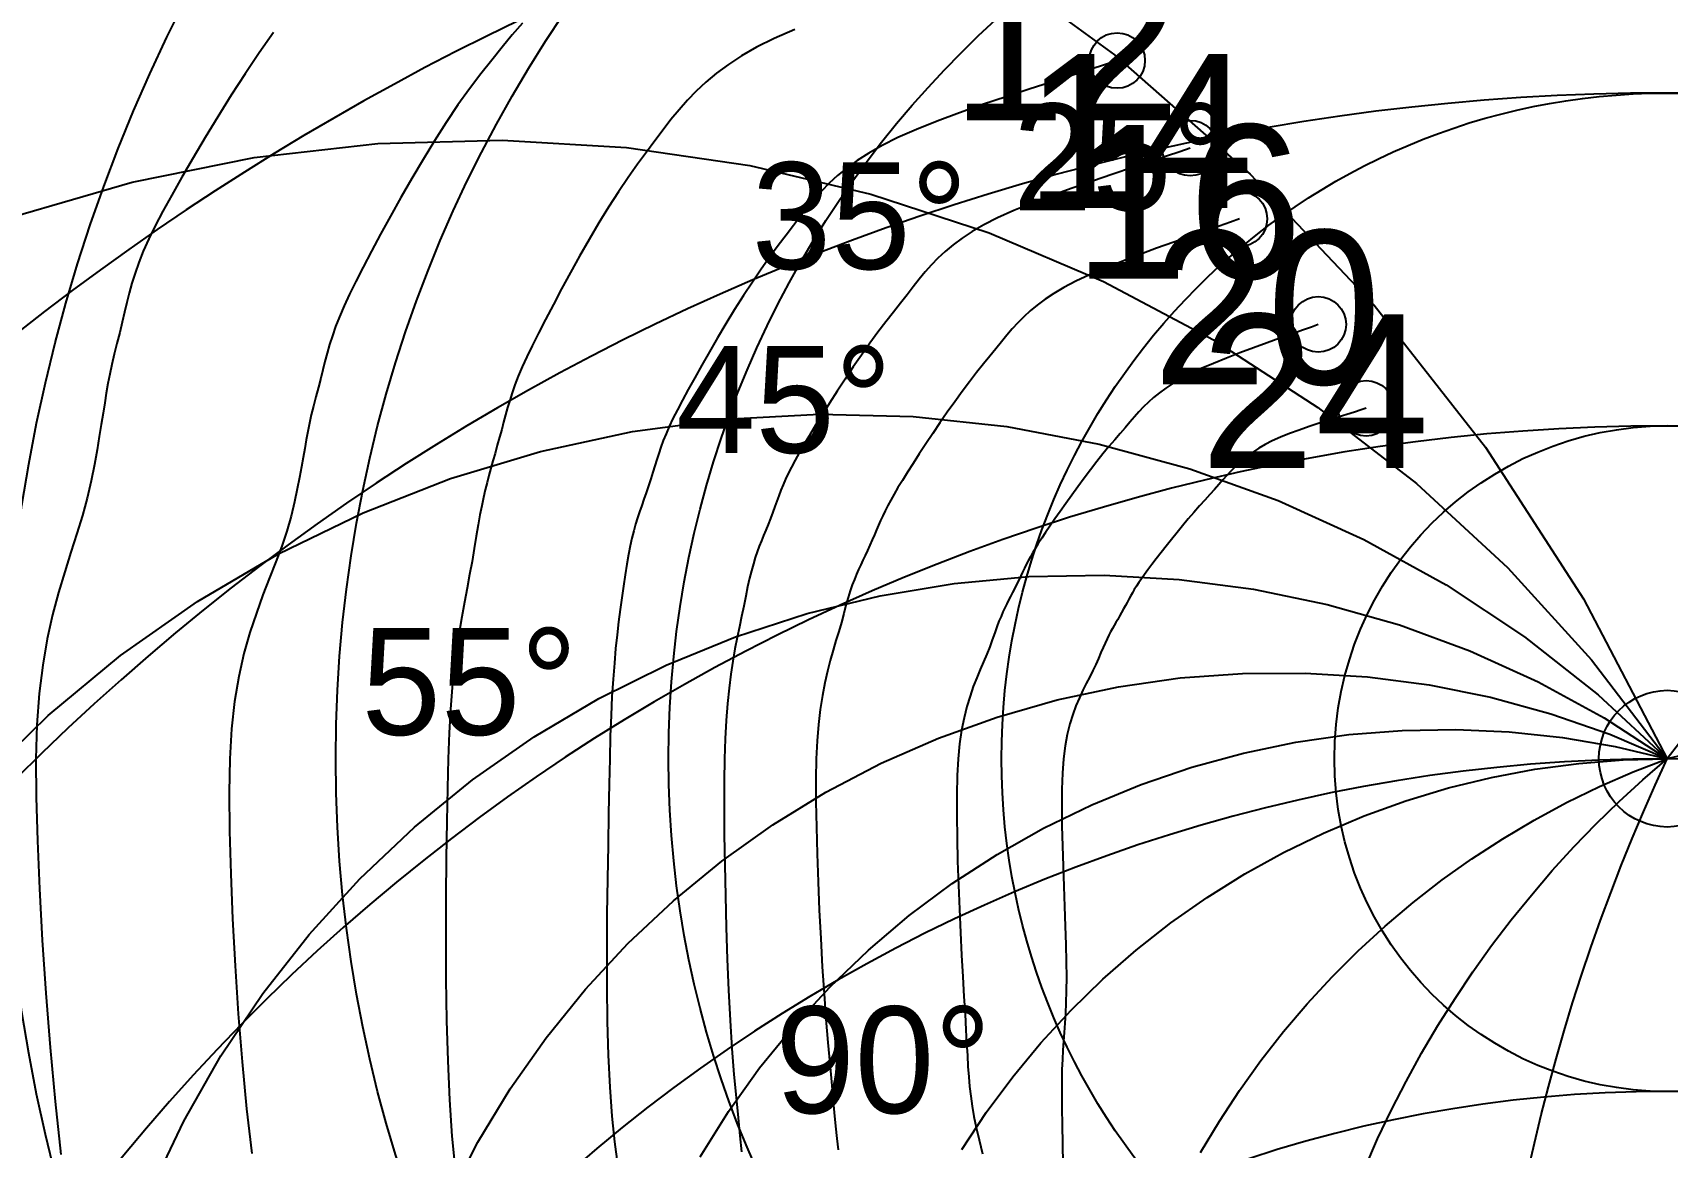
# Model space of a CAD drawing. Header units: metres. Extents: x -58 to 58, y -58 to 58.
# Drawn here: x -38.26 to 0, y -9.1 to 17 of the extents above; entities that cross this region are included whole.
import ezdxf
from ezdxf.enums import TextEntityAlignment as Align

# ---------------------------------------------------------------- set-up
doc = ezdxf.new("R2010")
doc.units = ezdxf.units.M
for name, color, linetype in [('CUT_REFERENCE', 1, 'Continuous'), ('ENGRAVE_AWA', 4, 'Continuous'), ('ENGRAVE_COMPASS', 7, 'Continuous'), ('ENGRAVE_POLARS', 5, 'Continuous'), ('ENGRAVE_TEXT', 7, 'Continuous'), ('ENGRAVE_VMG', 3, 'Continuous')]:
    doc.layers.add(name, color=color, linetype=linetype)

msp = doc.modelspace()

# ---------------------------------------------------------------- linework, layer by layer
at = {"layer": 'CUT_REFERENCE'}
for radius in [57.5, 47, 1.6]:
    msp.add_circle((0, 0), radius, dxfattribs=at)
at = {"layer": 'ENGRAVE_AWA'}
for p, q in [((-16.351, 18.967), (-12.937, 16.478)), ((-12.937, 16.478), (-9.765, 13.686)), ((-33.072, 14.073), (-30.178, 14.4)), ((-30.178, 14.4), (-27.267, 14.477)), ((-27.267, 14.477), (-24.359, 14.305)), ((-24.359, 14.305), (-21.477, 13.884)), ((-35.928, 13.5), (-33.072, 14.073)), ((-21.477, 13.884), (-18.642, 13.218)), ((-38.724, 12.683), (-35.928, 13.5)), ((-9.765, 13.686), (-6.862, 10.615)), ((-18.642, 13.218), (-15.874, 12.312)), ((-15.874, 12.312), (-13.194, 11.171)), ((-13.194, 11.171), (-10.622, 9.805)), ((-6.862, 10.615), (-4.253, 7.292)), ((-10.622, 9.805), (-8.176, 8.224)), ((-22.042, 7.949), (-19.846, 8.066)), ((-19.846, 8.066), (-17.647, 8.008)), ((-8.176, 8.224), (-5.874, 6.439)), ((-26.373, 7.192), (-24.223, 7.657)), ((-24.223, 7.657), (-22.042, 7.949)), ((-17.647, 8.008), (-15.46, 7.774)), ((-15.46, 7.774), (-13.298, 7.366)), ((-13.298, 7.366), (-11.176, 6.787)), ((-4.253, 7.292), (-1.959, 3.744)), ((-28.479, 6.557), (-26.373, 7.192)), ((-30.527, 5.756), (-28.479, 6.557)), ((-11.176, 6.787), (-9.107, 6.041)), ((-5.874, 6.439), (-3.734, 4.464)), ((-32.505, 4.794), (-30.527, 5.756)), ((-9.107, 6.041), (-7.104, 5.132)), ((-7.104, 5.132), (-5.179, 4.066)), ((-34.401, 3.677), (-32.505, 4.794)), ((-16.691, 4.104), (-14.94, 4.265)), ((-14.94, 4.265), (-13.182, 4.296)), ((-13.182, 4.296), (-11.427, 4.197)), ((-3.734, 4.464), (-1.771, 2.312)), ((-18.425, 3.814), (-16.691, 4.104)), ((-11.427, 4.197), (-9.683, 3.969)), ((-9.683, 3.969), (-7.962, 3.613)), ((-5.179, 4.066), (-3.346, 2.85)), ((-36.201, 2.413), (-34.401, 3.677)), ((-20.133, 3.397), (-18.425, 3.814)), ((-7.962, 3.613), (-6.271, 3.13)), ((-1.959, 3.744), (0, 0)), ((-21.806, 2.854), (-20.133, 3.397)), ((-6.271, 3.13), (-4.621, 2.524)), ((-23.433, 2.19), (-21.806, 2.854)), ((-3.346, 2.85), (-1.616, 1.492)), ((-37.894, 1.009), (-36.201, 2.413)), ((-4.621, 2.524), (-3.02, 1.797)), ((-1.771, 2.312), (0, 0)), ((1.771, 2.312), (0, 0)), ((-25.008, 1.407), (-23.433, 2.19)), ((-11.399, 1.889), (-9.941, 1.997)), ((-9.941, 1.997), (-8.479, 2.005)), ((-8.479, 2.005), (-7.02, 1.914)), ((-7.02, 1.914), (-5.57, 1.725)), ((-14.277, 1.377), (-12.847, 1.682)), ((-12.847, 1.682), (-11.399, 1.889)), ((-5.57, 1.725), (-4.137, 1.437)), ((-3.02, 1.797), (-1.477, 0.955)), ((-26.52, 0.51), (-25.008, 1.407)), ((-15.683, 0.975), (-14.277, 1.377)), ((-4.137, 1.437), (-2.726, 1.052)), ((-1.616, 1.492), (0, 0)), ((-39.47, -0.525), (-37.894, 1.009)), ((-17.058, 0.48), (-15.683, 0.975)), ((-2.726, 1.052), (-1.345, 0.572)), ((-1.477, 0.955), (0, 0)), ((-27.962, -0.496), (-26.52, 0.51)), ((-18.396, -0.109), (-17.058, 0.48)), ((-9.918, 0.132), (-8.692, 0.386)), ((-8.692, 0.386), (-7.452, 0.563)), ((-7.452, 0.563), (-6.203, 0.663)), ((-6.203, 0.663), (-4.951, 0.685)), ((-4.951, 0.685), (-3.7, 0.63)), ((-3.7, 0.63), (-2.454, 0.497)), ((-2.454, 0.497), (-1.219, 0.286)), ((-1.345, 0.572), (0, 0)), ((-11.127, -0.198), (-9.918, 0.132)), ((-1.219, 0.286), (0, 0)), ((-1.037, -0.028), (0, 0)), ((-0.569, -0.492), (0, 0)), ((1.219, 0.286), (0, 0)), ((-19.692, -0.787), (-18.396, -0.109)), ((-12.313, -0.601), (-11.127, -0.198)), ((-4.118, -0.44), (-3.098, -0.248)), ((-3.098, -0.248), (-2.071, -0.11)), ((-2.071, -0.11), (-1.037, -0.028)), ((-1.587, -0.653), (-0.8, -0.31)), ((-0.8, -0.31), (0, 0)), ((-0.284, -0.62), (0, 0)), ((-29.325, -1.606), (-27.962, -0.496)), ((-13.471, -1.078), (-12.313, -0.601)), ((-6.118, -0.986), (-5.125, -0.686)), ((-5.125, -0.686), (-4.118, -0.44)), ((-2.359, -1.029), (-1.587, -0.653)), ((-1.123, -1.001), (-0.569, -0.492)), ((-0.558, -1.244), (-0.284, -0.62)), ((-20.938, -1.551), (-19.692, -0.787)), ((-14.597, -1.626), (-13.471, -1.078)), ((-7.094, -1.338), (-6.118, -0.986)), ((-3.115, -1.436), (-2.359, -1.029)), ((-1.662, -1.525), (-1.123, -1.001)), ((-8.049, -1.741), (-7.094, -1.338)), ((-3.853, -1.874), (-3.115, -1.436)), ((-2.185, -2.066), (-1.662, -1.525)), ((-0.823, -1.872), (-0.558, -1.244)), ((-30.603, -2.814), (-29.325, -1.606)), ((-22.129, -2.399), (-20.938, -1.551)), ((-15.688, -2.243), (-14.597, -1.626)), ((-8.982, -2.194), (-8.049, -1.741)), ((-4.573, -2.342), (-3.853, -1.874)), ((-1.079, -2.504), (-0.823, -1.872)), ((-16.737, -2.926), (-15.688, -2.243)), ((-9.889, -2.697), (-8.982, -2.194)), ((-2.692, -2.621), (-2.185, -2.066)), ((-23.261, -3.325), (-22.129, -2.399)), ((-5.272, -2.84), (-4.573, -2.342)), ((-3.182, -3.192), (-2.692, -2.621)), ((-1.325, -3.14), (-1.079, -2.504)), ((-31.788, -4.113), (-30.603, -2.814)), ((-17.743, -3.673), (-16.737, -2.926)), ((-10.768, -3.247), (-9.889, -2.697)), ((-5.951, -3.366), (-5.272, -2.84)), ((-24.326, -4.326), (-23.261, -3.325)), ((-11.617, -3.843), (-10.768, -3.247)), ((-6.607, -3.919), (-5.951, -3.366)), ((-3.656, -3.777), (-3.182, -3.192)), ((-1.562, -3.779), (-1.325, -3.14)), ((-18.7, -4.481), (-17.743, -3.673)), ((-4.111, -4.375), (-3.656, -3.777)), ((-1.79, -4.422), (-1.562, -3.779)), ((-32.873, -5.496), (-31.788, -4.113)), ((-12.432, -4.483), (-11.617, -3.843)), ((-7.239, -4.5), (-6.607, -3.919)), ((-25.321, -5.398), (-24.326, -4.326)), ((-19.605, -5.347), (-18.7, -4.481)), ((-13.213, -5.166), (-12.432, -4.483)), ((-7.847, -5.106), (-7.239, -4.5)), ((-4.549, -4.987), (-4.111, -4.375)), ((-2.007, -5.068), (-1.79, -4.422)), ((-20.455, -6.267), (-19.605, -5.347)), ((-13.956, -5.89), (-13.213, -5.166)), ((-8.429, -5.737), (-7.847, -5.106)), ((-4.969, -5.611), (-4.549, -4.987)), ((-2.216, -5.717), (-2.007, -5.068)), ((-33.854, -6.956), (-32.873, -5.496)), ((-26.241, -6.534), (-25.321, -5.398)), ((-8.985, -6.391), (-8.429, -5.737)), ((-5.37, -6.248), (-4.969, -5.611)), ((-2.415, -6.369), (-2.216, -5.717)), ((-14.659, -6.652), (-13.956, -5.89)), ((-21.246, -7.238), (-20.455, -6.267)), ((-9.513, -7.068), (-8.985, -6.391)), ((-5.751, -6.896), (-5.37, -6.248)), ((-2.604, -7.024), (-2.415, -6.369)), ((-27.081, -7.731), (-26.241, -6.534)), ((-15.321, -7.45), (-14.659, -6.652)), ((-34.724, -8.483), (-33.854, -6.956)), ((-21.975, -8.257), (-21.246, -7.238)), ((-10.013, -7.766), (-9.513, -7.068)), ((-6.114, -7.555), (-5.751, -6.896)), ((-2.783, -7.682), (-2.604, -7.024)), ((-15.94, -8.283), (-15.321, -7.45)), ((-6.457, -8.224), (-6.114, -7.555)), ((-27.838, -8.981), (-27.081, -7.731)), ((-10.483, -8.484), (-10.013, -7.766)), ((-2.953, -8.342), (-2.783, -7.682)), ((-22.639, -9.319), (-21.975, -8.257)), ((-16.513, -9.147), (-15.94, -8.283)), ((-6.78, -8.903), (-6.457, -8.224)), ((-3.112, -9.005), (-2.953, -8.342)), ((-35.479, -10.071), (-34.724, -8.483)), ((-10.923, -9.221), (-10.483, -8.484)), ((-28.508, -10.281), (-27.838, -8.981)), ((-7.082, -9.592), (-6.78, -8.903)), ((-3.262, -9.67), (-3.112, -9.005))]:
    msp.add_line(p, q, dxfattribs=at)
for radius in [38.958, 31.167, 23.375, 15.583, 7.792]:
    msp.add_circle((0, 0), radius, dxfattribs=at)
for radius, start, end in [(70.125, 51.44814, 128.55186), (62.333, 41.85902, 138.14098), (54.542, 33.2534, 146.7466), (46.75, 25.0283, 154.9717), (38.958, 16.7191, 163.2809), (31.167, 7.7355, 172.2645)]:
    msp.add_arc((0, -38.958), radius, start, end, dxfattribs=at)
at = {"layer": 'ENGRAVE_COMPASS'}
msp.add_circle((0, 0), 57.2, dxfattribs=at)
at = {"layer": 'ENGRAVE_POLARS'}
for p, q in [((-26.796, 17.22), (-27.033, 16.946)), ((-32.619, 16.999), (-32.955, 16.522)), ((-27.033, 16.946), (-27.272, 16.657)), ((-20.906, 16.861), (-21.316, 16.654)), ((-20.423, 17.071), (-20.906, 16.861)), ((-32.955, 16.522), (-33.286, 16.03)), ((-27.272, 16.657), (-27.516, 16.354)), ((-21.665, 16.451), (-21.975, 16.249)), ((-21.316, 16.654), (-21.665, 16.451)), ((-27.516, 16.354), (-27.771, 16.034)), ((-21.975, 16.249), (-22.252, 16.046)), ((-13.511, 16.132), (-13.938, 15.995)), ((-13.153, 16.249), (-13.511, 16.132)), ((-12.877, 16.344), (-13.153, 16.249)), ((-33.286, 16.03), (-33.611, 15.53)), ((-27.771, 16.034), (-28.036, 15.685)), ((-22.501, 15.841), (-22.727, 15.631)), ((-22.252, 16.046), (-22.501, 15.841)), ((-14.417, 15.842), (-14.935, 15.675)), ((-13.938, 15.995), (-14.417, 15.842)), ((-33.611, 15.53), (-33.924, 15.03)), ((-28.306, 15.304), (-28.579, 14.895)), ((-28.036, 15.685), (-28.306, 15.304)), ((-22.935, 15.416), (-23.131, 15.193)), ((-22.727, 15.631), (-22.935, 15.416)), ((-16.025, 15.312), (-16.568, 15.12)), ((-15.476, 15.498), (-16.025, 15.312)), ((-14.935, 15.675), (-15.476, 15.498)), ((-33.924, 15.03), (-34.224, 14.539)), ((-23.319, 14.962), (-23.506, 14.72)), ((-23.131, 15.193), (-23.319, 14.962)), ((-17.09, 14.926), (-17.575, 14.733)), ((-16.568, 15.12), (-17.09, 14.926)), ((-34.224, 14.539), (-34.506, 14.064)), ((-28.579, 14.895), (-28.852, 14.468)), ((-23.506, 14.72), (-23.695, 14.466)), ((-18.009, 14.543), (-18.378, 14.358)), ((-17.575, 14.733), (-18.009, 14.543)), ((-28.852, 14.468), (-29.121, 14.027)), ((-23.892, 14.198), (-24.102, 13.916)), ((-23.695, 14.466), (-23.892, 14.198)), ((-18.688, 14.179), (-18.962, 14.003)), ((-18.378, 14.358), (-18.688, 14.179)), ((-11.409, 14.208), (-11.724, 14.102)), ((-11.167, 14.294), (-11.409, 14.208)), ((-34.506, 14.064), (-34.767, 13.613)), ((-29.121, 14.027), (-29.385, 13.581)), ((-24.102, 13.916), (-24.324, 13.608)), ((-19.205, 13.827), (-19.422, 13.65)), ((-18.962, 14.003), (-19.205, 13.827)), ((-12.52, 13.838), (-12.975, 13.686)), ((-12.099, 13.977), (-12.52, 13.838)), ((-11.724, 14.102), (-12.099, 13.977)), ((-34.767, 13.613), (-35.004, 13.195)), ((-29.385, 13.581), (-29.64, 13.137)), ((-24.324, 13.608), (-24.551, 13.273)), ((-19.617, 13.471), (-19.796, 13.288)), ((-19.422, 13.65), (-19.617, 13.471)), ((-13.45, 13.524), (-13.932, 13.355)), ((-12.975, 13.686), (-13.45, 13.524)), ((-35.004, 13.195), (-35.213, 12.817)), ((-29.64, 13.137), (-29.885, 12.7)), ((-24.551, 13.273), (-24.779, 12.915)), ((-19.963, 13.099), (-20.125, 12.903)), ((-19.796, 13.288), (-19.963, 13.099)), ((-14.409, 13.181), (-14.867, 13.006)), ((-13.932, 13.355), (-14.409, 13.181)), ((-35.213, 12.817), (-35.392, 12.477)), ((-29.885, 12.7), (-30.115, 12.278)), ((-24.779, 12.915), (-25.008, 12.541)), ((-20.285, 12.698), (-20.448, 12.482)), ((-20.125, 12.903), (-20.285, 12.698)), ((-15.674, 12.662), (-15.997, 12.498)), ((-15.293, 12.832), (-15.674, 12.662)), ((-14.867, 13.006), (-15.293, 12.832)), ((-10.015, 12.639), (-10.221, 12.562)), ((-35.392, 12.477), (-35.543, 12.167)), ((-30.115, 12.278), (-30.329, 11.879)), ((-25.008, 12.541), (-25.235, 12.156)), ((-20.621, 12.254), (-20.807, 12.013)), ((-20.448, 12.482), (-20.621, 12.254)), ((-16.268, 12.34), (-16.506, 12.184)), ((-15.997, 12.498), (-16.268, 12.34)), ((-10.805, 12.355), (-11.163, 12.23)), ((-10.488, 12.467), (-10.805, 12.355)), ((-10.221, 12.562), (-10.488, 12.467)), ((-35.67, 11.881), (-35.775, 11.616)), ((-35.543, 12.167), (-35.67, 11.881)), ((-30.329, 11.879), (-30.524, 11.508)), ((-25.235, 12.156), (-25.457, 11.767)), ((-20.807, 12.013), (-21.005, 11.751)), ((-16.903, 11.875), (-17.071, 11.718)), ((-16.717, 12.03), (-16.903, 11.875)), ((-16.506, 12.184), (-16.717, 12.03)), ((-11.952, 11.949), (-12.361, 11.798)), ((-11.548, 12.094), (-11.952, 11.949)), ((-11.163, 12.23), (-11.548, 12.094)), ((-35.775, 11.616), (-35.863, 11.367)), ((-30.524, 11.508), (-30.696, 11.173)), ((-25.457, 11.767), (-25.672, 11.379)), ((-21.005, 11.751), (-21.209, 11.464)), ((-17.225, 11.559), (-17.369, 11.395)), ((-17.071, 11.718), (-17.225, 11.559)), ((-13.156, 11.486), (-13.52, 11.331)), ((-12.767, 11.643), (-13.156, 11.486)), ((-12.361, 11.798), (-12.767, 11.643)), ((-35.936, 11.131), (-36, 10.902)), ((-35.863, 11.367), (-35.936, 11.131)), ((-30.696, 11.173), (-30.845, 10.872)), ((-25.672, 11.379), (-25.878, 10.998)), ((-21.415, 11.159), (-21.623, 10.84)), ((-21.209, 11.464), (-21.415, 11.159)), ((-17.508, 11.225), (-17.648, 11.047)), ((-17.369, 11.395), (-17.508, 11.225)), ((-13.846, 11.18), (-14.123, 11.034)), ((-13.52, 11.331), (-13.846, 11.18)), ((-36, 10.902), (-36.057, 10.676)), ((-30.845, 10.872), (-30.971, 10.599)), ((-25.878, 10.998), (-26.072, 10.631)), ((-21.623, 10.84), (-21.829, 10.512)), ((-17.791, 10.861), (-17.944, 10.665)), ((-17.648, 11.047), (-17.791, 10.861)), ((-14.565, 10.757), (-14.749, 10.621)), ((-14.358, 10.894), (-14.565, 10.757)), ((-14.123, 11.034), (-14.358, 10.894)), ((-36.11, 10.45), (-36.164, 10.219)), ((-36.057, 10.676), (-36.11, 10.45)), ((-31.078, 10.348), (-31.168, 10.117)), ((-30.971, 10.599), (-31.078, 10.348)), ((-26.072, 10.631), (-26.253, 10.283)), ((-21.829, 10.512), (-22.032, 10.18)), ((-18.111, 10.457), (-18.291, 10.231)), ((-17.944, 10.665), (-18.111, 10.457)), ((-15.063, 10.347), (-15.201, 10.207)), ((-14.914, 10.484), (-15.063, 10.347)), ((-14.749, 10.621), (-14.914, 10.484)), ((-36.221, 9.978), (-36.286, 9.723)), ((-36.164, 10.219), (-36.221, 9.978)), ((-31.168, 10.117), (-31.244, 9.9)), ((-26.418, 9.96), (-26.565, 9.669)), ((-26.253, 10.283), (-26.418, 9.96)), ((-22.032, 10.18), (-22.229, 9.85)), ((-18.477, 9.985), (-18.667, 9.724)), ((-18.291, 10.231), (-18.477, 9.985)), ((-15.331, 10.063), (-15.458, 9.914)), ((-15.201, 10.207), (-15.331, 10.063)), ((-8.539, 10.03), (-8.787, 9.942)), ((-8.331, 10.106), (-8.539, 10.03)), ((-8.17, 10.167), (-8.331, 10.106)), ((-36.286, 9.723), (-36.351, 9.469)), ((-31.309, 9.695), (-31.366, 9.496)), ((-31.244, 9.9), (-31.309, 9.695)), ((-26.565, 9.669), (-26.691, 9.408)), ((-22.229, 9.85), (-22.418, 9.525)), ((-18.667, 9.724), (-18.86, 9.45)), ((-15.715, 9.595), (-15.853, 9.422)), ((-15.584, 9.758), (-15.715, 9.595)), ((-15.458, 9.914), (-15.584, 9.758)), ((-9.682, 9.621), (-10.002, 9.501)), ((-9.367, 9.735), (-9.682, 9.621)), ((-9.066, 9.843), (-9.367, 9.735)), ((-8.787, 9.942), (-9.066, 9.843)), ((-36.406, 9.232), (-36.453, 9.004)), ((-36.351, 9.469), (-36.406, 9.232)), ((-31.418, 9.301), (-31.468, 9.106)), ((-31.366, 9.496), (-31.418, 9.301)), ((-26.691, 9.408), (-26.8, 9.17)), ((-22.598, 9.212), (-22.764, 8.915)), ((-22.418, 9.525), (-22.598, 9.212)), ((-18.86, 9.45), (-19.052, 9.17)), ((-16.004, 9.24), (-16.165, 9.041)), ((-15.853, 9.422), (-16.004, 9.24)), ((-10.625, 9.255), (-10.91, 9.132)), ((-10.319, 9.379), (-10.625, 9.255)), ((-10.002, 9.501), (-10.319, 9.379)), ((-36.453, 9.004), (-36.496, 8.781)), ((-31.517, 8.905), (-31.57, 8.696)), ((-31.468, 9.106), (-31.517, 8.905)), ((-26.892, 8.953), (-26.97, 8.753)), ((-26.8, 9.17), (-26.892, 8.953)), ((-22.764, 8.915), (-22.917, 8.64)), ((-19.242, 8.886), (-19.428, 8.604)), ((-19.052, 9.17), (-19.242, 8.886)), ((-16.332, 8.826), (-16.504, 8.596)), ((-16.165, 9.041), (-16.332, 8.826)), ((-11.387, 8.896), (-11.574, 8.785)), ((-11.167, 9.012), (-11.387, 8.896)), ((-10.91, 9.132), (-11.167, 9.012)), ((-36.535, 8.557), (-36.573, 8.327)), ((-36.496, 8.781), (-36.535, 8.557)), ((-31.629, 8.475), (-31.688, 8.255)), ((-31.57, 8.696), (-31.629, 8.475)), ((-27.037, 8.566), (-27.094, 8.389)), ((-26.97, 8.753), (-27.037, 8.566)), ((-22.917, 8.64), (-23.053, 8.39)), ((-19.428, 8.604), (-19.606, 8.326)), ((-16.504, 8.596), (-16.678, 8.356)), ((-12.023, 8.459), (-12.145, 8.349)), ((-11.889, 8.567), (-12.023, 8.459)), ((-11.74, 8.676), (-11.889, 8.567)), ((-11.574, 8.785), (-11.74, 8.676)), ((-36.612, 8.085), (-36.653, 7.825)), ((-36.573, 8.327), (-36.612, 8.085)), ((-31.737, 8.048), (-31.78, 7.851)), ((-31.688, 8.255), (-31.737, 8.048)), ((-27.192, 8.05), (-27.237, 7.881)), ((-27.145, 8.218), (-27.192, 8.05)), ((-27.094, 8.389), (-27.145, 8.218)), ((-23.17, 8.167), (-23.272, 7.964)), ((-23.053, 8.39), (-23.17, 8.167)), ((-19.776, 8.059), (-19.934, 7.805)), ((-19.606, 8.326), (-19.776, 8.059)), ((-16.852, 8.11), (-17.024, 7.861)), ((-16.678, 8.356), (-16.852, 8.11)), ((-12.367, 8.123), (-12.473, 8.004)), ((-12.259, 8.238), (-12.367, 8.123)), ((-12.145, 8.349), (-12.259, 8.238)), ((-7.499, 8.058), (-7.702, 7.995)), ((-7.319, 8.114), (-7.499, 8.058)), ((-7.167, 8.163), (-7.319, 8.114)), ((-7.05, 8.203), (-7.167, 8.163)), ((-36.653, 7.825), (-36.7, 7.543)), ((-31.818, 7.657), (-31.854, 7.463)), ((-31.78, 7.851), (-31.818, 7.657)), ((-27.282, 7.709), (-27.33, 7.528)), ((-27.237, 7.881), (-27.282, 7.709)), ((-23.359, 7.778), (-23.434, 7.607)), ((-23.272, 7.964), (-23.359, 7.778)), ((-19.934, 7.805), (-20.078, 7.569)), ((-17.024, 7.861), (-17.192, 7.613)), ((-12.69, 7.749), (-12.806, 7.612)), ((-12.58, 7.88), (-12.69, 7.749)), ((-12.473, 8.004), (-12.58, 7.88)), ((-8.616, 7.692), (-8.841, 7.609)), ((-8.384, 7.773), (-8.616, 7.692)), ((-8.15, 7.852), (-8.384, 7.773)), ((-7.921, 7.926), (-8.15, 7.852)), ((-7.702, 7.995), (-7.921, 7.926)), ((-36.7, 7.543), (-36.753, 7.232)), ((-31.854, 7.463), (-31.889, 7.264)), ((-27.384, 7.337), (-27.438, 7.147)), ((-27.33, 7.528), (-27.384, 7.337)), ((-23.556, 7.294), (-23.607, 7.147)), ((-23.499, 7.446), (-23.556, 7.294)), ((-23.434, 7.607), (-23.499, 7.446)), ((-20.207, 7.355), (-20.319, 7.163)), ((-20.078, 7.569), (-20.207, 7.355)), ((-17.354, 7.369), (-17.509, 7.134)), ((-17.192, 7.613), (-17.354, 7.369)), ((-13.068, 7.308), (-13.209, 7.137)), ((-12.932, 7.466), (-13.068, 7.308)), ((-12.806, 7.612), (-12.932, 7.466)), ((-9.557, 7.269), (-9.689, 7.184)), ((-9.413, 7.354), (-9.557, 7.269)), ((-9.245, 7.439), (-9.413, 7.354)), ((-9.053, 7.524), (-9.245, 7.439)), ((-8.841, 7.609), (-9.053, 7.524)), ((-36.815, 6.888), (-36.888, 6.504)), ((-36.753, 7.232), (-36.815, 6.888)), ((-31.926, 7.054), (-31.967, 6.829)), ((-31.889, 7.264), (-31.926, 7.054)), ((-27.489, 6.969), (-27.537, 6.799)), ((-27.438, 7.147), (-27.489, 6.969)), ((-23.654, 7.003), (-23.699, 6.858)), ((-23.607, 7.147), (-23.654, 7.003)), ((-20.416, 6.988), (-20.5, 6.828)), ((-20.319, 7.163), (-20.416, 6.988)), ((-17.653, 6.911), (-17.785, 6.704)), ((-17.509, 7.134), (-17.653, 6.911)), ((-13.354, 6.954), (-13.502, 6.763)), ((-13.209, 7.137), (-13.354, 6.954)), ((-10.021, 6.919), (-10.119, 6.826)), ((-9.918, 7.009), (-10.021, 6.919)), ((-9.808, 7.098), (-9.918, 7.009)), ((-9.689, 7.184), (-9.808, 7.098)), ((-36.888, 6.504), (-36.98, 6.099)), ((-32.014, 6.584), (-32.069, 6.314)), ((-31.967, 6.829), (-32.014, 6.584)), ((-27.582, 6.632), (-27.625, 6.465)), ((-27.537, 6.799), (-27.582, 6.632)), ((-23.794, 6.554), (-23.846, 6.39)), ((-23.745, 6.709), (-23.794, 6.554)), ((-23.699, 6.858), (-23.745, 6.709)), ((-20.638, 6.541), (-20.695, 6.41)), ((-20.574, 6.68), (-20.638, 6.541)), ((-20.5, 6.828), (-20.574, 6.68)), ((-17.904, 6.516), (-18.008, 6.348)), ((-17.785, 6.704), (-17.904, 6.516)), ((-13.65, 6.567), (-13.797, 6.368)), ((-13.502, 6.763), (-13.65, 6.567)), ((-10.4, 6.525), (-10.498, 6.416)), ((-10.306, 6.629), (-10.4, 6.525)), ((-10.213, 6.729), (-10.306, 6.629)), ((-10.119, 6.826), (-10.213, 6.729)), ((-32.069, 6.314), (-32.134, 6.014)), ((-27.667, 6.293), (-27.709, 6.112)), ((-27.625, 6.465), (-27.667, 6.293)), ((-23.901, 6.226), (-23.954, 6.072)), ((-23.846, 6.39), (-23.901, 6.226)), ((-20.794, 6.157), (-20.841, 6.032)), ((-20.746, 6.283), (-20.794, 6.157)), ((-20.695, 6.41), (-20.746, 6.283)), ((-18.098, 6.195), (-18.177, 6.055)), ((-18.008, 6.348), (-18.098, 6.195)), ((-13.941, 6.171), (-14.08, 5.977)), ((-13.797, 6.368), (-13.941, 6.171)), ((-10.71, 6.183), (-10.828, 6.055)), ((-10.6, 6.303), (-10.71, 6.183)), ((-10.498, 6.416), (-10.6, 6.303)), ((-36.98, 6.099), (-37.094, 5.691)), ((-32.134, 6.014), (-32.211, 5.68)), ((-27.75, 5.917), (-27.791, 5.706)), ((-27.709, 6.112), (-27.75, 5.917)), ((-24.054, 5.782), (-24.101, 5.638)), ((-24.005, 5.926), (-24.054, 5.782)), ((-23.954, 6.072), (-24.005, 5.926)), ((-20.938, 5.768), (-20.992, 5.625)), ((-20.888, 5.903), (-20.938, 5.768)), ((-20.841, 6.032), (-20.888, 5.903)), ((-18.308, 5.804), (-18.364, 5.688)), ((-18.247, 5.925), (-18.308, 5.804)), ((-18.177, 6.055), (-18.247, 5.925)), ((-14.212, 5.79), (-14.337, 5.612)), ((-14.08, 5.977), (-14.212, 5.79)), ((-11.08, 5.767), (-11.211, 5.613)), ((-10.952, 5.916), (-11.08, 5.767)), ((-10.828, 6.055), (-10.952, 5.916)), ((-37.094, 5.691), (-37.223, 5.272)), ((-32.211, 5.68), (-32.309, 5.327)), ((-27.834, 5.472), (-27.878, 5.213)), ((-27.791, 5.706), (-27.834, 5.472)), ((-24.147, 5.489), (-24.191, 5.333)), ((-24.101, 5.638), (-24.147, 5.489)), ((-21.048, 5.483), (-21.101, 5.349)), ((-20.992, 5.625), (-21.048, 5.483)), ((-18.51, 5.357), (-18.558, 5.244)), ((-18.463, 5.468), (-18.51, 5.357)), ((-18.414, 5.577), (-18.463, 5.468)), ((-18.364, 5.688), (-18.414, 5.577)), ((-14.451, 5.447), (-14.553, 5.297)), ((-14.337, 5.612), (-14.451, 5.447)), ((-11.344, 5.454), (-11.475, 5.293)), ((-11.211, 5.613), (-11.344, 5.454)), ((-37.223, 5.272), (-37.364, 4.836)), ((-32.309, 5.327), (-32.429, 4.972)), ((-27.878, 5.213), (-27.925, 4.924)), ((-24.276, 4.981), (-24.316, 4.778)), ((-24.234, 5.164), (-24.276, 4.981)), ((-24.191, 5.333), (-24.234, 5.164)), ((-21.203, 5.098), (-21.252, 4.973)), ((-21.153, 5.222), (-21.203, 5.098)), ((-21.101, 5.349), (-21.153, 5.222)), ((-18.662, 5.001), (-18.719, 4.876)), ((-18.608, 5.126), (-18.662, 5.001)), ((-18.558, 5.244), (-18.608, 5.126)), ((-14.722, 5.04), (-14.791, 4.928)), ((-14.643, 5.162), (-14.722, 5.04)), ((-14.553, 5.297), (-14.643, 5.162)), ((-11.729, 4.976), (-11.849, 4.824)), ((-11.604, 5.133), (-11.729, 4.976)), ((-11.475, 5.293), (-11.604, 5.133)), ((-37.364, 4.836), (-37.509, 4.378)), ((-32.566, 4.608), (-32.715, 4.231)), ((-32.429, 4.972), (-32.566, 4.608)), ((-27.976, 4.619), (-28.033, 4.311)), ((-27.925, 4.924), (-27.976, 4.619)), ((-24.316, 4.778), (-24.355, 4.553)), ((-21.345, 4.707), (-21.391, 4.561)), ((-21.299, 4.844), (-21.345, 4.707)), ((-21.252, 4.973), (-21.299, 4.844)), ((-18.825, 4.648), (-18.877, 4.54)), ((-18.773, 4.759), (-18.825, 4.648)), ((-18.719, 4.876), (-18.773, 4.759)), ((-14.957, 4.634), (-15.003, 4.545)), ((-14.907, 4.727), (-14.957, 4.634)), ((-14.852, 4.824), (-14.907, 4.727)), ((-14.791, 4.928), (-14.852, 4.824)), ((-11.96, 4.68), (-12.063, 4.546)), ((-11.849, 4.824), (-11.96, 4.68)), ((-37.509, 4.378), (-37.653, 3.891)), ((-32.715, 4.231), (-32.869, 3.833)), ((-28.033, 4.311), (-28.093, 3.995)), ((-24.393, 4.301), (-24.431, 4.035)), ((-24.355, 4.553), (-24.393, 4.301)), ((-21.48, 4.223), (-21.525, 4.025)), ((-21.436, 4.4), (-21.48, 4.223)), ((-21.391, 4.561), (-21.436, 4.4)), ((-18.977, 4.317), (-19.026, 4.198)), ((-18.927, 4.43), (-18.977, 4.317)), ((-18.877, 4.54), (-18.927, 4.43)), ((-15.133, 4.277), (-15.179, 4.182)), ((-15.09, 4.368), (-15.133, 4.277)), ((-15.047, 4.457), (-15.09, 4.368)), ((-15.003, 4.545), (-15.047, 4.457)), ((-12.307, 4.214), (-12.37, 4.122)), ((-12.236, 4.314), (-12.307, 4.214)), ((-12.155, 4.424), (-12.236, 4.314)), ((-12.063, 4.546), (-12.155, 4.424)), ((-37.653, 3.891), (-37.791, 3.368)), ((-32.869, 3.833), (-33.024, 3.409)), ((-28.093, 3.995), (-28.155, 3.667)), ((-24.431, 4.035), (-24.469, 3.766)), ((-21.525, 4.025), (-21.57, 3.803)), ((-19.124, 3.928), (-19.174, 3.771)), ((-19.075, 4.069), (-19.124, 3.928)), ((-19.026, 4.198), (-19.075, 4.069)), ((-15.327, 3.887), (-15.373, 3.797)), ((-15.279, 3.98), (-15.327, 3.887)), ((-15.229, 4.081), (-15.279, 3.98)), ((-15.179, 4.182), (-15.229, 4.081)), ((-12.521, 3.881), (-12.563, 3.807)), ((-12.475, 3.957), (-12.521, 3.881)), ((-12.425, 4.037), (-12.475, 3.957)), ((-12.37, 4.122), (-12.425, 4.037)), ((-28.155, 3.667), (-28.218, 3.322)), ((-24.507, 3.491), (-24.544, 3.204)), ((-24.469, 3.766), (-24.507, 3.491)), ((-21.616, 3.569), (-21.666, 3.332)), ((-21.57, 3.803), (-21.616, 3.569)), ((-19.225, 3.596), (-19.276, 3.399)), ((-19.174, 3.771), (-19.225, 3.596)), ((-15.506, 3.531), (-15.55, 3.435)), ((-15.462, 3.622), (-15.506, 3.531)), ((-15.418, 3.71), (-15.462, 3.622)), ((-15.373, 3.797), (-15.418, 3.71)), ((-12.727, 3.506), (-12.773, 3.422)), ((-12.684, 3.585), (-12.727, 3.506)), ((-12.643, 3.66), (-12.684, 3.585)), ((-12.603, 3.734), (-12.643, 3.66)), ((-12.563, 3.807), (-12.603, 3.734)), ((-37.791, 3.368), (-37.917, 2.803)), ((-33.024, 3.409), (-33.174, 2.954)), ((-28.218, 3.322), (-28.279, 2.954)), ((-24.544, 3.204), (-24.58, 2.902)), ((-21.717, 3.089), (-21.77, 2.835)), ((-21.666, 3.332), (-21.717, 3.089)), ((-19.332, 3.191), (-19.393, 2.98)), ((-19.276, 3.399), (-19.332, 3.191)), ((-15.691, 3.089), (-15.743, 2.946)), ((-15.642, 3.216), (-15.691, 3.089)), ((-15.595, 3.331), (-15.642, 3.216)), ((-15.55, 3.435), (-15.595, 3.331)), ((-12.948, 3.117), (-12.989, 3.044)), ((-12.906, 3.189), (-12.948, 3.117)), ((-12.864, 3.262), (-12.906, 3.189)), ((-12.819, 3.339), (-12.864, 3.262)), ((-12.773, 3.422), (-12.819, 3.339)), ((-37.917, 2.803), (-38.024, 2.19)), ((-33.174, 2.954), (-33.313, 2.461)), ((-28.279, 2.954), (-28.338, 2.559)), ((-24.58, 2.902), (-24.614, 2.581)), ((-21.77, 2.835), (-21.821, 2.568)), ((-19.457, 2.763), (-19.524, 2.537)), ((-19.393, 2.98), (-19.457, 2.763)), ((-15.798, 2.786), (-15.859, 2.616)), ((-15.743, 2.946), (-15.798, 2.786)), ((-13.159, 2.707), (-13.207, 2.601)), ((-13.114, 2.803), (-13.159, 2.707)), ((-13.071, 2.889), (-13.114, 2.803)), ((-13.03, 2.969), (-13.071, 2.889)), ((-12.989, 3.044), (-13.03, 2.969)), ((-33.313, 2.461), (-33.435, 1.925)), ((-28.338, 2.559), (-28.393, 2.132)), ((-24.614, 2.581), (-24.645, 2.235)), ((-21.821, 2.568), (-21.871, 2.284)), ((-19.59, 2.299), (-19.655, 2.045)), ((-19.524, 2.537), (-19.59, 2.299)), ((-15.929, 2.445), (-16.004, 2.269)), ((-15.859, 2.616), (-15.929, 2.445)), ((-13.312, 2.347), (-13.374, 2.205)), ((-13.258, 2.482), (-13.312, 2.347)), ((-13.207, 2.601), (-13.258, 2.482)), ((-38.024, 2.19), (-38.109, 1.523)), ((-33.435, 1.925), (-33.535, 1.34)), ((-28.393, 2.132), (-28.441, 1.667)), ((-24.645, 2.235), (-24.674, 1.861)), ((-21.918, 1.978), (-21.961, 1.647)), ((-21.871, 2.284), (-21.918, 1.978)), ((-19.655, 2.045), (-19.717, 1.772)), ((-16.083, 2.086), (-16.163, 1.892)), ((-16.004, 2.269), (-16.083, 2.086)), ((-13.519, 1.915), (-13.598, 1.762)), ((-13.443, 2.062), (-13.519, 1.915)), ((-13.374, 2.205), (-13.443, 2.062)), ((-28.441, 1.667), (-28.482, 1.16)), ((-24.674, 1.861), (-24.7, 1.455)), ((-21.961, 1.647), (-21.998, 1.288)), ((-19.717, 1.772), (-19.774, 1.476)), ((-16.243, 1.686), (-16.32, 1.463)), ((-16.163, 1.892), (-16.243, 1.686)), ((-13.68, 1.6), (-13.761, 1.426)), ((-13.598, 1.762), (-13.68, 1.6)), ((-38.109, 1.523), (-38.164, 0.795)), ((-33.535, 1.34), (-33.608, 0.7)), ((-28.482, 1.16), (-28.513, 0.606)), ((-24.7, 1.455), (-24.722, 1.013)), ((-21.998, 1.288), (-22.029, 0.896)), ((-19.824, 1.155), (-19.866, 0.803)), ((-19.774, 1.476), (-19.824, 1.155)), ((-16.393, 1.221), (-16.459, 0.956)), ((-16.32, 1.463), (-16.393, 1.221)), ((-13.84, 1.239), (-13.915, 1.035)), ((-13.761, 1.426), (-13.84, 1.239)), ((-38.164, 0.795), (-38.184, 0)), ((-24.722, 1.013), (-24.739, 0.529)), ((-22.029, 0.896), (-22.052, 0.468)), ((-19.866, 0.803), (-19.897, 0.42)), ((-16.459, 0.956), (-16.517, 0.667)), ((-13.984, 0.812), (-14.045, 0.566)), ((-13.915, 1.035), (-13.984, 0.812)), ((-33.608, 0.7), (-33.647, 0)), ((-28.513, 0.606), (-28.534, 0)), ((-24.739, 0.529), (-24.752, 0)), ((-22.052, 0.468), (-22.066, 0)), ((-19.897, 0.42), (-19.918, 0)), ((-16.517, 0.667), (-16.563, 0.349)), ((-14.045, 0.566), (-14.096, 0.297)), ((-38.184, 0), (-38.175, -0.901)), ((-33.647, 0), (-33.658, -0.795)), ((-28.534, 0), (-28.549, -0.687)), ((-24.752, 0), (-24.764, -0.599)), ((-22.066, 0), (-22.073, -0.529)), ((-19.918, 0), (-19.926, -0.475)), ((-16.597, 0), (-16.618, -0.395)), ((-16.563, 0.349), (-16.597, 0)), ((-14.134, 0), (-14.159, -0.336)), ((-14.096, 0.297), (-14.134, 0)), ((-14.159, -0.336), (-14.172, -0.717)), ((-28.549, -0.687), (-28.564, -1.469)), ((-24.764, -0.599), (-24.779, -1.279)), ((-22.073, -0.529), (-22.075, -1.128)), ((-19.926, -0.475), (-19.926, -1.012)), ((-16.618, -0.395), (-16.629, -0.843)), ((-14.172, -0.717), (-14.175, -1.133)), ((-38.175, -0.901), (-38.146, -1.926)), ((-33.658, -0.795), (-33.65, -1.7)), ((-22.075, -1.128), (-22.071, -1.784)), ((-19.926, -1.012), (-19.917, -1.601)), ((-16.629, -0.843), (-16.631, -1.334)), ((-14.175, -1.133), (-14.17, -1.577)), ((-28.564, -1.469), (-28.578, -2.327)), ((-24.779, -1.279), (-24.793, -2.023)), ((-16.631, -1.334), (-16.624, -1.858)), ((-33.65, -1.7), (-33.624, -2.693)), ((-22.071, -1.784), (-22.062, -2.482)), ((-19.917, -1.601), (-19.901, -2.228)), ((-16.624, -1.858), (-16.611, -2.403)), ((-14.17, -1.577), (-14.159, -2.04)), ((-38.146, -1.926), (-38.099, -3.05)), ((-24.793, -2.023), (-24.807, -2.816)), ((-19.901, -2.228), (-19.878, -2.88)), ((-14.159, -2.04), (-14.143, -2.515)), ((-28.578, -2.327), (-28.588, -3.24)), ((-22.062, -2.482), (-22.047, -3.209)), ((-16.611, -2.403), (-16.593, -2.961)), ((-14.143, -2.515), (-14.126, -2.991)), ((-38.099, -3.05), (-38.034, -4.247)), ((-33.624, -2.693), (-33.582, -3.752)), ((-24.807, -2.816), (-24.817, -3.642)), ((-19.878, -2.88), (-19.849, -3.547)), ((-16.593, -2.961), (-16.57, -3.52)), ((-14.126, -2.991), (-14.107, -3.462)), ((-28.588, -3.24), (-28.591, -4.191)), ((-22.047, -3.209), (-22.027, -3.951)), ((-33.582, -3.752), (-33.522, -4.853)), ((-24.817, -3.642), (-24.822, -4.484)), ((-19.849, -3.547), (-19.815, -4.214)), ((-16.57, -3.52), (-16.545, -4.071)), ((-14.107, -3.462), (-14.09, -3.919)), ((-28.591, -4.191), (-28.587, -5.16)), ((-22.027, -3.951), (-22.002, -4.694)), ((-16.545, -4.071), (-16.517, -4.603)), ((-14.09, -3.919), (-14.076, -4.353)), ((-38.034, -4.247), (-37.951, -5.492)), ((-24.822, -4.484), (-24.82, -5.326)), ((-19.815, -4.214), (-19.777, -4.87)), ((-14.076, -4.353), (-14.066, -4.755)), ((-33.522, -4.853), (-33.447, -5.976)), ((-22.002, -4.694), (-21.971, -5.423)), ((-19.777, -4.87), (-19.736, -5.503)), ((-16.517, -4.603), (-16.489, -5.106)), ((-14.066, -4.755), (-14.064, -5.119)), ((-28.587, -5.16), (-28.572, -6.128)), ((-24.82, -5.326), (-24.809, -6.151)), ((-16.489, -5.106), (-16.462, -5.569)), ((-14.064, -5.119), (-14.068, -5.438)), ((-37.951, -5.492), (-37.85, -6.76)), ((-21.971, -5.423), (-21.935, -6.126)), ((-19.736, -5.503), (-19.693, -6.099)), ((-16.462, -5.569), (-16.437, -5.983)), ((-14.076, -5.718), (-14.088, -5.968)), ((-14.068, -5.438), (-14.076, -5.718)), ((-33.447, -5.976), (-33.357, -7.097)), ((-19.693, -6.099), (-19.648, -6.647)), ((-16.437, -5.983), (-16.416, -6.345)), ((-14.088, -5.968), (-14.101, -6.195)), ((-28.572, -6.128), (-28.545, -7.076)), ((-24.809, -6.151), (-24.788, -6.945)), ((-21.935, -6.126), (-21.894, -6.788)), ((-16.416, -6.345), (-16.399, -6.664)), ((-14.117, -6.408), (-14.132, -6.615)), ((-14.101, -6.195), (-14.117, -6.408)), ((-37.85, -6.76), (-37.732, -8.026)), ((-21.894, -6.788), (-21.848, -7.395)), ((-19.648, -6.647), (-19.602, -7.134)), ((-16.399, -6.664), (-16.383, -6.95)), ((-14.146, -6.824), (-14.159, -7.042)), ((-14.132, -6.615), (-14.146, -6.824)), ((-33.357, -7.097), (-33.252, -8.195)), ((-28.545, -7.076), (-28.504, -7.986)), ((-24.788, -6.945), (-24.754, -7.69)), ((-19.602, -7.134), (-19.561, -7.562)), ((-16.383, -6.95), (-16.368, -7.208)), ((-16.368, -7.208), (-16.351, -7.448)), ((-14.159, -7.042), (-14.169, -7.28)), ((-21.848, -7.395), (-21.796, -7.933)), ((-19.561, -7.562), (-19.529, -7.944)), ((-16.351, -7.448), (-16.331, -7.677)), ((-14.174, -7.543), (-14.175, -7.841)), ((-14.169, -7.28), (-14.174, -7.543)), ((-37.732, -8.026), (-37.598, -9.264)), ((-28.504, -7.986), (-28.446, -8.837)), ((-24.754, -7.69), (-24.706, -8.37)), ((-21.796, -7.933), (-21.746, -8.405)), ((-19.529, -7.944), (-19.5, -8.287)), ((-16.331, -7.677), (-16.304, -7.902)), ((-16.304, -7.902), (-16.271, -8.132)), ((-14.175, -7.841), (-14.17, -8.181)), ((-33.252, -8.195), (-33.133, -9.246)), ((-24.706, -8.37), (-24.642, -8.969)), ((-21.746, -8.405), (-21.704, -8.827)), ((-19.5, -8.287), (-19.472, -8.6)), ((-16.271, -8.132), (-16.229, -8.375)), ((-16.229, -8.375), (-16.175, -8.637)), ((-14.17, -8.181), (-14.162, -8.573)), ((-19.472, -8.6), (-19.441, -8.889)), ((-16.175, -8.637), (-16.108, -8.927)), ((-14.162, -8.573), (-14.154, -9.014)), ((-28.446, -8.837), (-28.37, -9.612)), ((-24.642, -8.969), (-24.569, -9.49)), ((-21.704, -8.827), (-21.665, -9.207)), ((-19.441, -8.889), (-19.403, -9.161)), ((-16.108, -8.927), (-16.027, -9.253)), ((-14.154, -9.014), (-14.145, -9.492))]:
    msp.add_line(p, q, dxfattribs=at)
at = {"layer": 'ENGRAVE_VMG'}
for centre in [(-12.877, 16.344), (-11.167, 14.294), (-10.015, 12.639), (-8.17, 10.167), (-7.05, 8.203)]:
    msp.add_circle(centre, 0.65, dxfattribs=at)

# ---------------------------------------------------------------- texts
at = {"layer": 'ENGRAVE_TEXT'}
for s, p in [('12', (-14.077, 16.744)), ('14', (-12.367, 14.694)), ('16', (-11.215, 13.039)), ('20', (-9.37, 10.567)), ('24', (-8.25, 8.603))]:
    msp.add_text(s, height=3.6, dxfattribs=at).set_placement(p, align=Align.MIDDLE_CENTER)
for s, p in [('25°', (-10.265, 14.086)), ('35°', (-16.374, 12.712)), ('45°', (-18.147, 8.408)), ('55°', (-25.508, 1.807)), ('90°', (-15.821, -7.05))]:
    msp.add_text(s, height=2.5, dxfattribs=at).set_placement(p, align=Align.MIDDLE_RIGHT)

doc.saveas('drawing.dxf')
